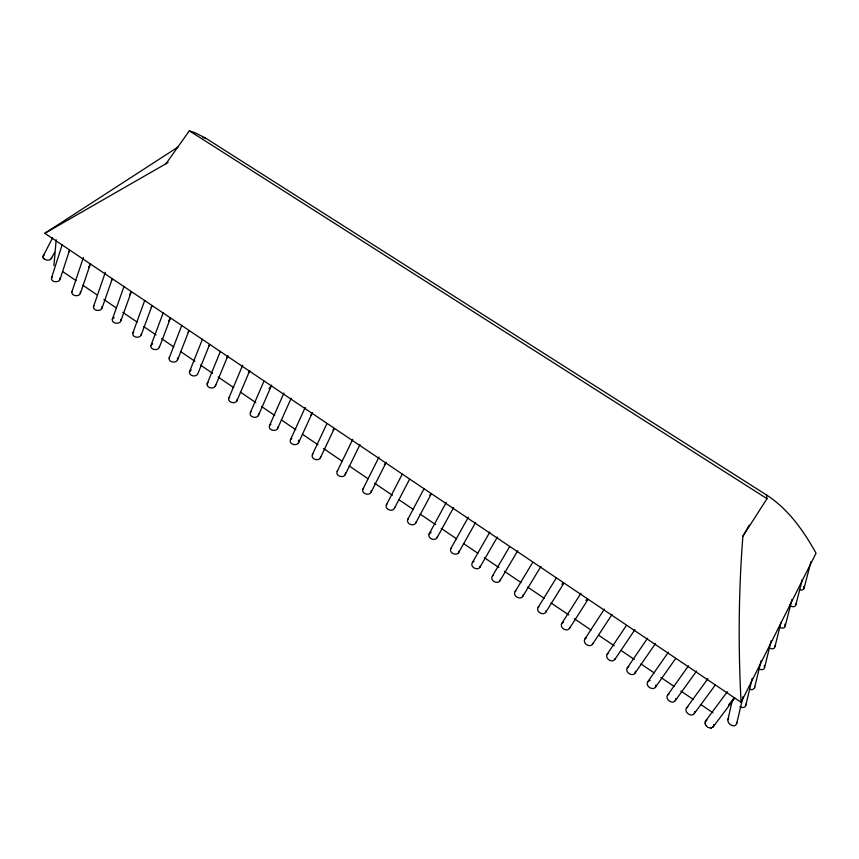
<?xml version="1.0" encoding="UTF-8"?>
<svg xmlns="http://www.w3.org/2000/svg" width="859" height="859" viewBox="0 0 859 859"><rect width="100%" height="100%" fill="white"/><g stroke="black" fill="none" stroke-linecap="round" stroke-linejoin="round"><path stroke-width="1.29" d="M277.822 426.955C278.091 432.657 267.385 430.713 269.565 425.463L283.964 393.057M258.666 413.92C258.86 419.557 248.208 417.635 250.42 412.427L263.96 381.138M713.765 724.448L713.453 726.542M237.213 399.328C237.331 404.868 226.712 402.989 228.966 397.814L242.657 365.236M705.142 723.203L705.475 721.109L727.305 691.753M694.706 711.477C694.641 718.661 683.485 713.593 686.438 708.149L707.902 678.685M215.663 384.671C215.652 389.632 206.525 388.74 207.094 383.941L220.419 351.277M675.732 698.571C675.604 705.668 664.512 700.665 667.497 695.253L688.521 665.789M202.456 339.176L189.431 371.915C188.969 376.306 196.625 377.531 197.957 373.493L209.607 344.48L208.64 346.156M655.943 685.106C655.739 692.107 644.701 687.168 647.729 681.799L668.377 652.228M181.818 325.282L169.148 358.096C168.396 363.314 179.037 363.454 177.48 358.031M635.488 671.19C635.22 678.095 624.235 673.231 627.295 667.894L647.568 638.216M741.092 702.286C738.16 647.407 738.557 592.345 742.788 537.541L742.906 536.209L767.012 498.682L766.453 494.956C788.294 508.968 803.584 530.851 816.05 553.164L741.092 702.286L44.818 233.283L177.834 147.168M163.242 312.773L150.873 345.651C150.261 350.354 159.237 351.191 159.452 346.424M53.934 265.624L56.189 239.758M144.784 300.339L132.726 333.281C132.093 337.963 141.026 338.779 141.305 334.087M50.531 259.45L51.615 257.442M50.552 259.439C48.007 261.093 42.714 259.869 43.047 256.283L52.71 237.632M124.04 286.358L112.314 319.387C111.52 324.466 121.989 324.648 120.69 319.398M105.356 272.271L93.524 306.577C92.708 311.613 103.123 311.817 101.91 306.631M546.281 610.491C545.712 616.998 534.964 612.424 538.217 607.249L556.149 578.236M83.355 257.517L71.909 291.856C71.072 296.849 81.433 297.064 80.306 291.942M523.195 594.782C522.551 601.193 511.867 596.683 515.164 591.55L532.687 562.43M62.181 244.804L51.486 277.951C50.627 282.879 60.935 283.116 59.894 278.058M500.4 579.277C499.691 585.58 489.05 581.146 492.4 576.056L509.527 546.829M480.417 565.684C479.655 571.901 469.068 567.531 472.45 562.473L489.888 532.032M459.114 551.177C458.384 556.739 448.999 553.819 450.696 548.815L468.338 517.204M446.293 502.365L429.049 534.073C427.32 539.044 436.662 541.911 437.446 536.446M743.067 696.585L736.732 723.45C735.068 728.754 727.122 724.105 727.884 719.702L732.265 700.514M423.927 488.9L407.692 519.523C405.931 524.484 415.23 527.276 416.067 521.896M739.857 706.538C741.671 708.009 745.419 708.084 745.816 705.218L752.226 678.374M749.896 689.326L752.119 689.745L754.395 688.36L761.16 660.635M758.851 668.699C760.58 670.074 764.209 670.267 764.607 667.497L771.189 640.696M769.32 647.847C771.006 649.179 774.571 649.425 774.958 646.72L780.992 622.507M402.195 474.254L386.335 504.985C384.542 509.913 393.787 512.64 394.689 507.358M779.704 627.156C781.346 628.444 784.847 628.745 785.223 626.093L791.987 599.389M789.475 605.058C791.032 606.776 795.23 607.882 795.842 604.79L802.338 579.428M799.804 589.704L801.844 590.122L803.884 588.963L810.982 561.636M379.002 457.052L362.96 489.061C360.909 494.505 371.861 496.577 371.238 490.5M352.738 439.368L337.157 471.494C335.064 476.885 345.952 478.914 345.436 472.944M727.884 719.702L728.733 718.027M326.946 423.573L312.365 454.615C310.464 459.447 319.569 461.959 320.654 456.977M59.947 279.594L69.568 250.141L68.86 251.923M305.235 407.381L290.482 439.701C288.109 445.638 300.704 446.659 298.438 440.291M705.175 722.108L706.893 719.778L705.497 721.13M80.381 293.499L90.302 264.11L88.702 267.042M102.006 308.209L112.239 278.885L111.445 280.635M120.808 320.998L131.32 291.738L129.58 294.616M141.23 334.892L152.032 305.697L151.173 307.415M159.387 347.251L170.458 318.109L168.6 320.922M177.663 359.685L189.012 330.608L188.089 332.293M215.298 386.314L227.925 355.658M626.34 625.513L607.173 654.193C604.446 658.896 613.315 664.05 615.248 658.509M207.094 383.941L208.028 382.459M236.869 400.992L249.851 370.422M189.431 371.915L191.213 369.918M604.36 609.117L584.882 639.021C582.091 643.692 590.938 648.749 592.903 643.305M258.355 415.616L271.68 385.122M277.532 428.673L291.169 398.243M169.148 358.096L169.502 357.323M580.909 593.322L561.85 623.344C559.016 627.993 567.831 632.954 569.828 627.607M298.47 442.922L312.451 412.578M150.873 345.651L152.709 343.718M320.396 457.836L334.162 428.791M345.221 474.737L359.996 444.532M132.726 333.281L133.736 331.885M371.056 492.314L386.271 462.228M112.314 319.387L112.701 318.635M394.464 508.249L409.485 479.419M51.54 258.194L54.6 252.385M93.524 306.577L93.91 305.847M415.853 522.809L431.229 494.065M43.025 256.293L44.045 255.037M437.242 537.369L453.595 507.562M71.909 291.856L72.317 291.137M458.459 552.949L475.65 522.412M742.906 536.209L749.231 525.128M450.696 548.815L451.168 547.988M479.794 567.477L497.35 537.058M51.486 277.951L52.571 276.63M499.788 581.092L517.709 550.769M429.049 534.073L431.186 532.183M226.551 358.224L227.549 356.56M522.616 596.629L540.955 566.414M407.692 519.523L408.186 518.729M545.723 612.36L563.794 583.379M248.401 372.946L249.443 371.303M569.431 628.498L587.91 599.625M386.335 504.985L386.84 504.19M592.517 644.207L612.134 614.357M271.24 385.992L269.039 388.655M362.96 489.061L363.475 488.288M614.861 659.433L634.908 629.69M44.818 233.283L166.002 163.725L189.356 130.826L195.186 132.823L205.365 137.966L766.926 495.235M635.048 673.166L655.46 643.531M337.157 471.494L337.694 470.732M655.524 687.103L675.55 658.67M675.346 700.6L696.595 671.072M310.797 415.004L311.957 413.415M312.365 454.615L312.912 453.863M694.34 713.528L715.182 685.16M711.005 728.164L713.421 726.531M712.83 727.326L734.821 697.991M290.482 439.701L291.824 438.401M333.002 429.972L334.205 428.405M686.438 708.149L687.876 706.828M269.565 425.463L270.939 424.185M667.497 695.253L668.946 693.954M250.42 412.427L251 411.719M647.729 681.799L650.209 680.264M228.966 397.814L229.557 397.116M627.295 667.894L628.788 666.627M384.338 464.579L385.637 463.055M728.593 704.852L734.445 698.002M607.173 654.193L608.687 652.947M584.882 639.021L586.407 637.797M561.85 623.344L563.397 622.141M429.747 495.181L431.143 493.7M538.217 607.249L538.894 606.551M515.164 591.55L515.851 590.863M492.4 576.056L493.098 575.38M472.45 562.473L474.071 561.367M561.829 584.217L563.493 582.864M732.824 699.247L733.543 698.678M585.859 600.409L587.567 599.077M166.002 163.725L168.106 162.351M113.345 318.002L114.204 317.508M202.928 137.655L205.365 137.966M711.037 728.174L707.676 727.24L705.915 725.426M189.356 130.826L767.012 498.682M62.814 271.648L76.129 280.689M82.786 285.199L97.207 294.991M103.864 299.512L116.072 307.79M122.73 312.311L137.15 322.093M143.807 326.613L156.016 334.892M161.567 338.661L173.776 346.939M180.433 351.46L194.853 361.242M200.405 365.011L212.602 373.289M218.154 377.058L233.691 387.592M240.348 392.112L255.875 402.646M261.426 406.414L274.74 415.445M281.398 419.965L295.818 429.758M302.475 434.267L318.013 444.812M323.564 448.581L342.419 461.38M349.076 465.889L367.942 478.688M374.599 483.209L392.348 495.256M399.006 499.766L413.437 509.559M420.094 514.079L435.62 524.613M441.172 528.382L456.709 538.915M463.366 543.436L477.787 553.228M484.444 557.738L498.875 567.531M504.416 571.289L521.059 582.585M527.716 587.105L544.359 598.401M551.016 602.911L568.776 614.958M574.317 618.727L590.96 630.023M598.734 635.284L614.26 645.828M620.917 650.349L634.232 659.379M640.889 663.9L654.204 672.93M660.861 677.45L674.175 686.481M680.833 691.001L693.041 699.28M700.804 704.552L713.013 712.83M43.68 258.516L44.432 259.15M705.379 724.32L705.948 725.447M803.713 586.386L804.099 588.2M784.847 624.171L785.223 626.093M764.231 665.478L764.607 667.497M42.971 257.024L43.186 257.786M705.11 723.181L705.4 724.341M795.778 603.888L795.842 604.79M774.904 645.764L774.958 646.72M754.621 686.459L754.653 687.468M745.784 704.187L745.816 705.218M736.711 722.387L736.732 723.45"/></g></svg>
